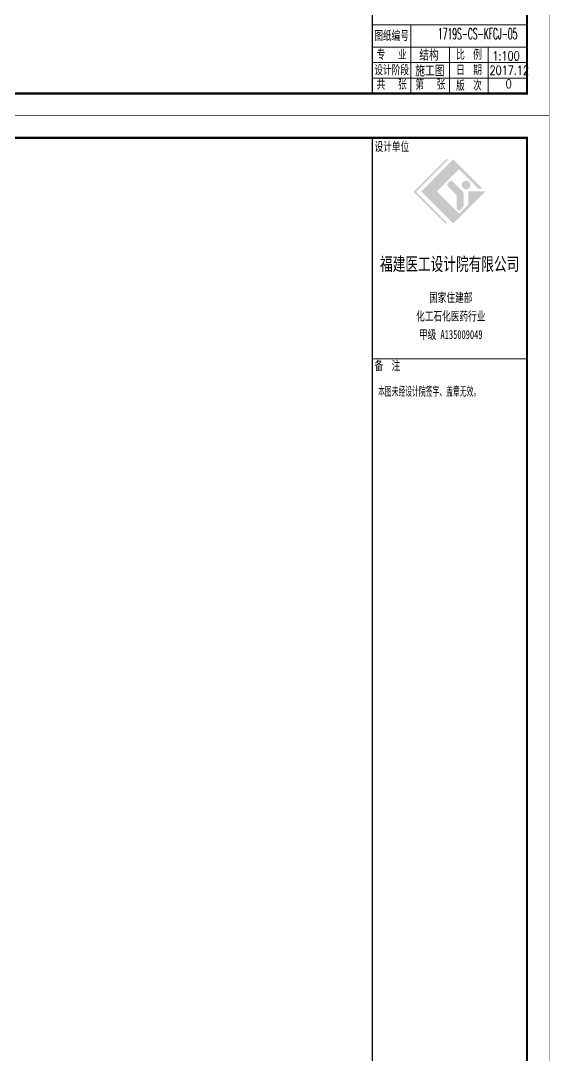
# Model space of a CAD drawing. Extents: x -21254 to 860439, y -324318 to 454338.
# Drawn here: x 494182 to 518103, y -30390 to 16386 of the extents above; entities that cross this region are included whole.
import ezdxf

# ---------------------------------------------------------------- set-up
doc = ezdxf.new("R2010")
doc.units = 0
doc.header["$LTSCALE"] = 1000
doc.header["$MEASUREMENT"] = 0
doc.layers.add('DIMENSION', color=3, linetype='CONTINUOUS')
doc.layers.add('FRAME', color=3, linetype='CONTINUOUS', lineweight=5)
doc.layers.add('PUB_TEXT', color=7, linetype='CONTINUOUS', lineweight=5)
doc.styles.add('_HZTXT', font='TXT', dxfattribs={"width": 0.8, "bigfont": 'HZTXT'})
doc.styles.add('FRAME', font='simhei.ttf', dxfattribs={"width": 0.7})

# ---------------------------------------------------------------- blocks, each defined once
blk = doc.blocks.new('BW-42863411', base_point=(676491, -11107, 0))
at = {"layer": 'FRAME'}
h = blk.add_hatch(color=256, dxfattribs=at)
h.paths.add_polyline_path([(790309, 69568), (791318, 70577), (792199, 69696), (792379, 69696), (791056, 71018), (789606, 69568), (791056, 68118), (792507, 69568), (791730, 69568), (791730, 68972), (791318, 68559)], flags=0)
edge = h.paths.add_edge_path(flags=0)
edge.add_arc((791135, 69380), 69.1, 0, 45, ccw=False)
edge.add_line((791204, 69380), (791204, 68797))
edge.add_line((791204, 68797), (791321, 68680))
edge.add_line((791321, 68680), (791519, 68879))
edge.add_line((791519, 68879), (791519, 69490))
edge.add_arc((791450, 69490), 69.1, 360, 405)
edge.add_line((791499, 69539), (791005, 70032))
edge.add_arc((790957, 69983), 69.1, 45, 135)
edge.add_line((790908, 70032), (790793, 69917))
edge.add_arc((790842, 69869), 69.1, 135, 225)
edge.add_line((790793, 69820), (791184, 69429))
edge = h.paths.add_edge_path(flags=0)
edge.add_arc((791636, 69861), 192, 360, 540)
edge.add_arc((791636, 69861), 192, 180, 360)
h.paths.add_polyline_path([(790697, 68118), (790795, 68118), (789363, 69550), (790832, 71018), (790735, 71018), (789266, 69550)], flags=0)
for p, q in [((787391, 61993), (794391, 61993)), ((794391, -7007), (787391, -7007)), ((789141, -7007), (789141, -10107)), ((794391, -8007), (787391, -8007)), ((790891, -8007), (790891, -10107)), ((792641, -8007), (792641, -10107)), ((794391, -8707), (787391, -8707)), ((794391, -9407), (787391, -9407))]:
    blk.add_line(p, q, dxfattribs=at)
for points, const_width in [([(676491, 72993), (676491, -11107), (795391, -11107), (795391, 72993)], 20), ([(678991, 71993), (678991, -10107), (794391, -10107), (794391, 71993)], 100)]:
    blk.add_lwpolyline(points, close=True, dxfattribs=dict(at, const_width=const_width))
at = {"layer": 'FRAME', "const_width": 50}
blk.add_lwpolyline([(787391, 71993), (787391, -10107)], dxfattribs=at)
at = {"layer": 'FRAME', "style": 'FRAME'}
for s, insert, char_height, width, attachment_point in [('设计单位', (787491, 71793), 400, 2368.14, 1), ('福建医工设计院有限公司', (790891, 66251), 600, 9859.32, 5), ('国家住建部', (790941, 64743), 400, 2944.75, 5), ('化工石化医药行业', (790941, 63905), 400, 4781.36, 5), ('甲级 A135009049', (790941, 63076), 400, 4439.66, 5), ('备  注', (787491, 61893), 400, 1758.31, 1), ('{\\W0.55;本图未经设计院签字、盖章无效。}', (787654, 60281), 400, 6834.92, 7), ('图纸编号', (788266, -7507), 400, 2325.42, 5), ('专   业', (788266, -8357), 400, 2057.29, 5), ('比  例', (791766, -8357), 400, 1677.63, 5), ('设计阶段', (788266, -9057), 400, 2361.02, 5), ('日  期', (791766, -9057), 400, 1618.31, 5), ('共   张', (788266, -9707), 400, 2045.42, 5), ('第   张', (790016, -9707), 400, 2050.17, 5), ('版  次', (791766, -9757), 400, 1753.56, 5)]:
    blk.add_mtext(s, dxfattribs=dict(at, insert=insert, char_height=char_height, width=width, attachment_point=attachment_point))

msp = doc.modelspace()

# ---------------------------------------------------------------- block references
at = {"layer": 'DIMENSION'}
for p in [(399193.009, 12092.253, 0), (399193.009, -72007.747, 0)]:
    msp.add_blockref('BW-42863411', p, dxfattribs=at)

# ---------------------------------------------------------------- texts
at = {"layer": 'PUB_TEXT', "color": 3, "style": '_HZTXT', "width": 0.5}
msp.add_text('1719S-CS-KFCJ-05', height=500, dxfattribs=at).set_placement((513068.177, 15547.293))
at = {"layer": 'PUB_TEXT', "style": '_HZTXT', "width": 0.8}
for s, height, p in [('结构', 500, (512221.121, 14578.855)), ('1:100', 400, (515525.325, 14593.367)), ('施工图', 500, (512037.367, 13867.601)), ('2017.12', 400, (515399.059, 13941.963)), ('0', 400, (516130.015, 13330.212))]:
    msp.add_text(s, height=height, dxfattribs=at).set_placement(p)

doc.saveas('drawing.dxf')
